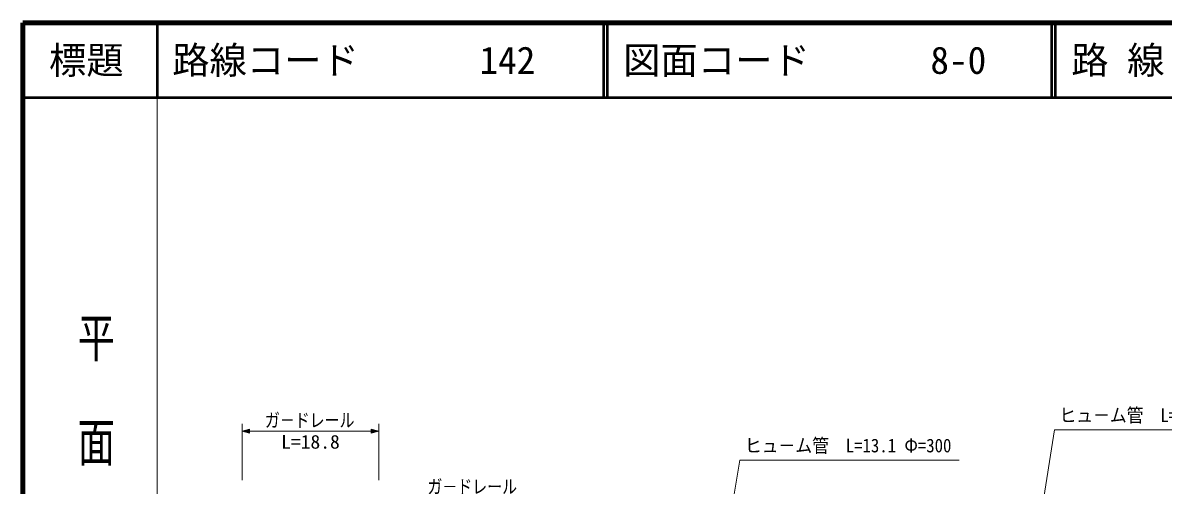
# Model space of a CAD drawing. Units: millimetres, scale not verified. Extents: x 40000 to 680000, y 20000 to 380000.
# Drawn here: x 40000 to 192692, y 318142 to 380000 of the extents above; entities that cross this region are included whole.
import ezdxf
from ezdxf.enums import TextEntityAlignment as Align

# ---------------------------------------------------------------- set-up
doc = ezdxf.new("R2010")
doc.units = ezdxf.units.MM
doc.header["$LTSCALE"] = 1000
for name, color, linetype, lineweight in [('M-STR-HTXT', 7, 'Continuous', 13), ('M-TTL', 2, 'Continuous', 140), ('M-TTL-BAND', 7, 'Continuous', 13), ('M-TTL-LINE', 7, 'Continuous', 50)]:
    doc.layers.add(name, color=color, linetype=linetype, lineweight=lineweight)
doc.layers.add('M-TTL-TXT', color=7, linetype='Continuous')
doc.styles.add('@ＭＳ ゴシック', font='')
doc.styles.add('ＭＳ ゴシック', font='')
doc.styles.get('@ＭＳ ゴシック').set_extended_font_data('@MS Gothic')
doc.styles.get('ＭＳ ゴシック').set_extended_font_data('MS Gothic')

msp = doc.modelspace()

# ---------------------------------------------------------------- linework, layer by layer
at = {"layer": 'M-STR-HTXT'}
for p, q in [((69374, 318807), (69374, 326364)), ((69374, 325364), (70374, 325644)), ((70374, 325084), (69374, 325364)), ((69374, 325364), (87665, 325364)), ((69654, 325364), (70334, 325564)), ((70334, 325164), (69654, 325364)), ((69814, 325364), (70294, 325484)), ((70294, 325244), (69814, 325364)), ((70054, 325364), (70254, 325404)), ((70254, 325324), (70054, 325364)), ((70254, 325404), (70254, 325324)), ((70294, 325484), (70294, 325244)), ((70334, 325564), (70334, 325164)), ((70374, 325644), (70374, 325084)), ((86665, 325084), (86665, 325644)), ((86665, 325644), (87665, 325364)), ((87665, 325364), (86665, 325084)), ((86705, 325164), (86705, 325564)), ((86705, 325564), (87385, 325364)), ((87385, 325364), (86705, 325164)), ((86745, 325244), (86745, 325484)), ((86745, 325484), (87225, 325364)), ((87225, 325364), (86745, 325244)), ((86785, 325324), (86785, 325404)), ((86785, 325404), (86985, 325364)), ((86985, 325364), (86785, 325324)), ((87665, 326364), (87665, 318807)), ((174012, 299473), (178135, 325540)), ((178135, 325540), (207485, 325540)), ((132223, 299136), (136019, 321482)), ((136019, 321482), (165369, 321482))]:
    msp.add_line(p, q, dxfattribs=at)
at = {"layer": 'M-TTL'}
for p, q in [((40000, 380000), (40000, 20000)), ((680000, 380000), (40000, 380000))]:
    msp.add_line(p, q, dxfattribs=at)
at = {"layer": 'M-TTL-BAND'}
msp.add_line((58000, 370000), (58000, 20000), dxfattribs=at)
at = {"layer": 'M-TTL-LINE'}
for p, q in [((58000, 380000), (58000, 370000)), ((117750, 380000), (117750, 370000)), ((118250, 380000), (118250, 370000)), ((177750, 380000), (177750, 370000)), ((178250, 380000), (178250, 370000)), ((40000, 370000), (680000, 370000))]:
    msp.add_line(p, q, dxfattribs=at)

# ---------------------------------------------------------------- texts
at = {"layer": 'M-STR-HTXT', "style": 'ＭＳ ゴシック'}
for s, width, p in [('ヒュ－ム管\u3000L=15.2 Φ=300', 0.9, (178802, 326040)), ('ガ－ドレール', 0.8, (72411, 325364)), ('L=18.8', 1.05, (74588, 322478)), ('ヒュ－ム管\u3000L=13.1 Φ=300', 0.9, (136686, 321982)), ('ガ－ドレール', 0.8, (94176, 316478))]:
    msp.add_text(s, height=1833, dxfattribs=dict(at, width=width)).set_placement(p, align=Align.BOTTOM_LEFT)
at = {"layer": 'M-TTL-BAND', "style": '@ＭＳ ゴシック', "width": 1.4}
msp.add_text('平  面  図', height=3666, rotation=270, dxfattribs=at).set_placement((49777, 306475), align=Align.MIDDLE_RIGHT)
at = {"layer": 'M-TTL-TXT', "style": 'ＭＳ ゴシック'}
msp.add_text('標題', height=3666, dxfattribs=at).set_placement((48500, 375000), align=Align.MIDDLE_CENTER)
for s, p in [('路線コード', (60000, 375000)), ('路 線 名', (180380, 375000)), ('142', (101142, 375000)), ('142', (101142, 375000)), ('図面コード', (120380, 375000)), ('8-0', (161521, 375000)), ('8-0', (161521, 375000))]:
    msp.add_text(s, height=3666, dxfattribs=at).set_placement(p, align=Align.MIDDLE_LEFT)

doc.saveas('drawing.dxf')
